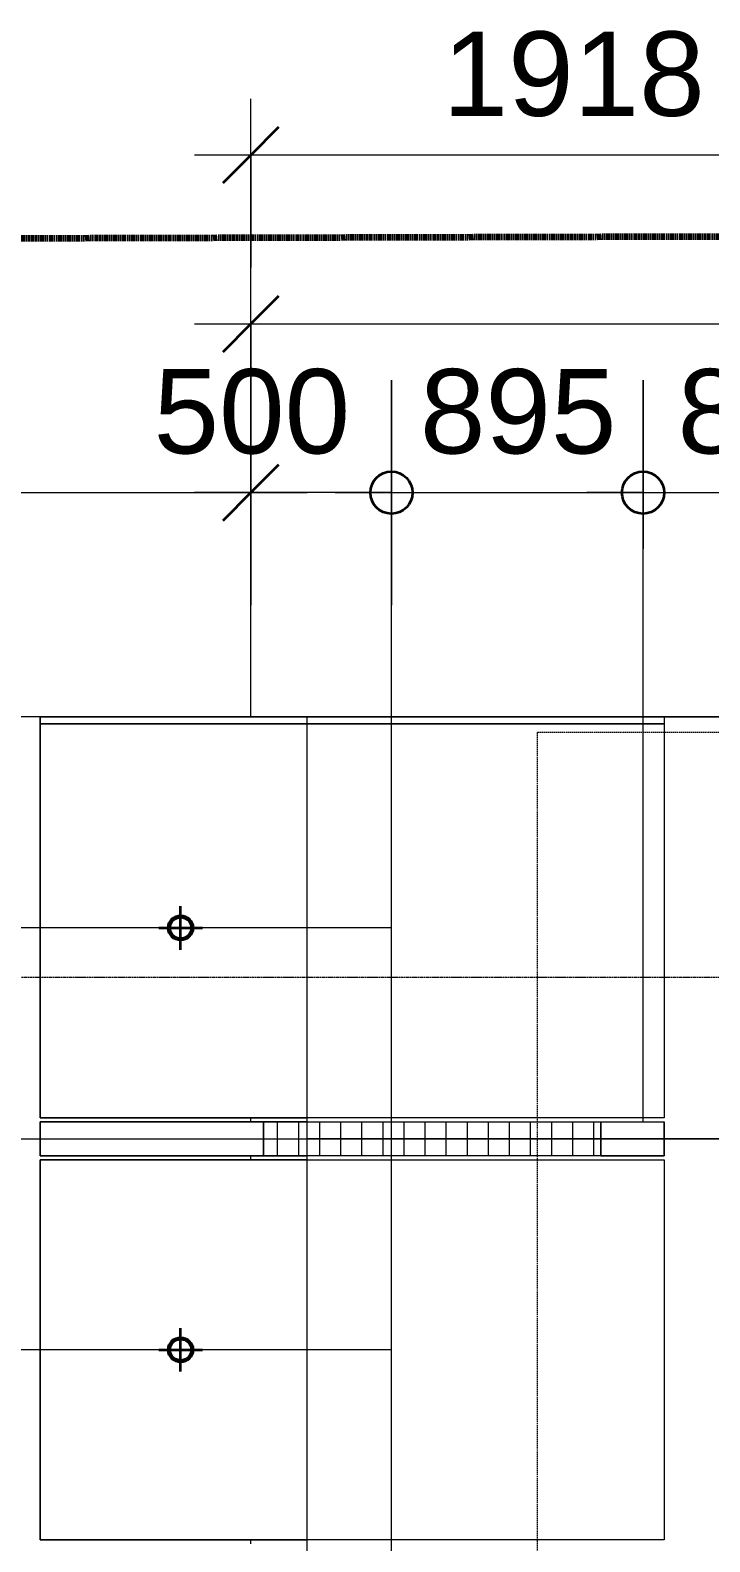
# Model space of a CAD drawing. Header units: millimetres. Extents: x -672391 to -598136, y -134 to 46410.
# Drawn here: x -635621 to -633203, y 34382 to 39755 of the extents above; entities that cross this region are included whole.
import ezdxf

# ---------------------------------------------------------------- set-up
doc = ezdxf.new("R2010")
doc.units = ezdxf.units.MM
for name, pattern in [('DPA_Grid _ Level 100', [10, 5.5, -1.6, 1.3, -1.6]), ('DPA_Hidden 100', [7.2, 4.7, -2.5]), ('DPA_Hidden 50', [3, 2, -1]), ('DPA_ROW', [32.5, 15, -2.5, 5, -2.5, 5, -2.5])]:
    doc.linetypes.add(name, pattern=pattern)
for name, color, linetype, lineweight in [('A-ANNO-DIMS', 1, 'Continuous', 9), ('A-ANNO-DIMS-100', 1, 'Continuous', 9), ('A-DETL', 1, 'Continuous', 70), ('A-DETL-GENF', 2, 'Continuous', 25), ('A-GLAZ-CURT', 2, 'Continuous', 9), ('C-PROP-LINE', 10, 'DPA_ROW', 100), ('E-LITE-EQPM', 2, 'Continuous', 35), ('S-GRID', 251, 'Continuous', 9)]:
    doc.layers.add(name, color=color, linetype=linetype, lineweight=lineweight)
doc.styles.add('Arial_3', font='arial.ttf', dxfattribs={"height": 300})
doc.dimstyles.new('DPA-DIM-3_0_C-C', dxfattribs={"dimscale": 304.8, "dimtxt": 306.07782, "dimasz": 0.492126, "dimexe": 0.656168, "dimexo": 0.0625, "dimgap": 0.164042, "dimtad": 1, "dimdec": 0, "dimzin": 0, "dimdsep": 46, "dimtxsty": 'Arial_3', "dimblk1": 'DOTBLANK', "dimblk2": 'DOTBLANK', "dimsah": 1, "dimcen": 0.09, "dimdle": 0.656168, "dimadec": 8, "dimazin": 0, "dimtfac": 1, "dimtdec": 4, "dimtix": 1, "dimtmove": 0, "dimatfit": 3, "dimfxl": 1.312336, "dimfxlon": 1, "dimtvp": 1, "dimtolj": 1, "dimtzin": 0, "dimarcsym": 2})
doc.dimstyles.new('DPA-DIM-3_0_C-T', dxfattribs={"dimscale": 304.8, "dimtxt": 306.07782, "dimasz": 0.492126, "dimexe": 0.656168, "dimexo": 0.0625, "dimgap": 0.164042, "dimtad": 0, "dimjust": 2, "dimdec": 0, "dimzin": 0, "dimdsep": 46, "dimtxsty": 'Arial_3', "dimblk1": 'DOTBLANK', "dimblk2": 'OBLIQUE', "dimsah": 1, "dimcen": 0.09, "dimdle": 0.656168, "dimadec": 8, "dimazin": 0, "dimtfac": 1, "dimtdec": 4, "dimtix": 1, "dimtmove": 2, "dimatfit": 3, "dimfxl": 1.312336, "dimfxlon": 1, "dimtvp": 1, "dimtolj": 1, "dimtzin": 0, "dimarcsym": 2})
doc.dimstyles.new('DPA-DIM-3_0_T-T', dxfattribs={"dimscale": 304.8, "dimtxt": 306.07782, "dimasz": 0.656168, "dimexe": 0.656168, "dimexo": 0.0625, "dimgap": 0.164042, "dimtad": 1, "dimdec": 0, "dimzin": 0, "dimdsep": 46, "dimtxsty": 'Arial_3', "dimblk1": 'OBLIQUE', "dimblk2": 'OBLIQUE', "dimsah": 1, "dimcen": 0.09, "dimdle": 0.656168, "dimadec": 8, "dimazin": 0, "dimtfac": 1, "dimtdec": 4, "dimtix": 1, "dimtmove": 0, "dimatfit": 3, "dimfxl": 1.312336, "dimfxlon": 1, "dimtvp": 1, "dimtolj": 1, "dimtzin": 0, "dimarcsym": 2})

# ---------------------------------------------------------------- blocks, each defined once
blk = doc.blocks.new('DPA_CP_Entrance Canopy Lower - Depth 4200-17959564-4212-01 ENLARGED ENTRANCE 2 GROUND LEVEL - REFLECTED CEILING PLAN')
at = {"layer": 'A-GLAZ-CURT'}
for p, q in [((-634585.6, 37314), (-634835.6, 37314)), ((-634835.6, 37314), (-634555.6, 37314)), ((-632615.5, 37314), (-634635.6, 37314)), ((-634635.6, 37314), (-634585.6, 37314)), ((-634635.6, 35814), (-634635.6, 37314)), ((-634555.6, 37314), (-634585.6, 37314)), ((-634585.6, 37314), (-634495.6, 37314)), ((-634500.6, 37314), (-634580.6, 37314)), ((-634580.6, 37314), (-634550.6, 37314)), ((-634550.6, 37314), (-634580.6, 37314)), ((-634580.6, 37314), (-632615.5, 37314)), ((-634255.6, 37314), (-634500.6, 37314)), ((-634495.6, 37314), (-634260.6, 37314)), ((-634285.7, 37314), (-632615.5, 37314)), ((-634284.4, 37314), (-634285.7, 37314)), ((-632615.5, 37314), (-634284.4, 37314)), ((-634260.6, 37314), (-634235.6, 37314)), ((-634235.6, 37314), (-634255.6, 37314)), ((-632615.5, 37314), (-634235.6, 37314)), ((-634235.6, 37314), (-632615.5, 37314)), ((-632615.5, 37264), (-632615.5, 37314)), ((-632615.5, 37039), (-632615.5, 37314)), ((-632615.5, 37039), (-632615.5, 37314)), ((-634835.6, 35874.2), (-634835.6, 35889)), ((-634835.6, 35874.2), (-634835.6, 35889)), ((-634635.6, 35874), (-634635.6, 35889)), ((-632615.5, 35874.1), (-632615.5, 35889.1)), ((-632615.5, 35874.1), (-632615.5, 35889.1)), ((-634635.6, 35814), (-633165.5, 35814)), ((-633365.5, 35814), (-633165.5, 35814)), ((-633165.5, 35814), (-633365.5, 35814)), ((-633165.5, 35814), (-633365.5, 35814)), ((-633365.5, 35814), (-633165.5, 35814)), ((-633165.5, 35814), (-633365.5, 35814))]:
    blk.add_line(p, q, dxfattribs=at)
blk = doc.blocks.new('DPA_CP_Entrance Canopy Lower - Depth 4200-V34-4212-01 ENLARGED ENTRANCE 2 GROUND LEVEL - REFLECTED CEILING PLAN')
at = {"layer": 'A-GLAZ-CURT'}
for p, q in [((-633165.5, 35814), (-634635.6, 35814)), ((-634635.6, 34314), (-634635.6, 35814)), ((-633365.5, 35814), (-633165.5, 35814)), ((-633165.5, 35814), (-633365.5, 35814)), ((-633165.5, 35814), (-633365.5, 35814)), ((-633365.5, 35814), (-633165.5, 35814)), ((-633365.5, 35814), (-633165.5, 35814)), ((-634835.6, 35739), (-634835.6, 35754.2)), ((-634835.6, 35739), (-634835.6, 35754.2)), ((-634635.6, 35739), (-634635.6, 35754)), ((-632615.5, 35739.1), (-632615.5, 35754.1)), ((-632615.5, 35739.1), (-632615.5, 35754.1)), ((-634835.6, 34374.2), (-634835.6, 34389)), ((-634835.6, 34374.2), (-634835.6, 34389)), ((-634635.6, 34374), (-634635.6, 34389)), ((-632615.5, 34374.1), (-632615.5, 34389.1)), ((-632615.5, 34374.1), (-632615.5, 34389.1)), ((-634635.6, 34314), (-633165.5, 34314)), ((-633365.5, 34314), (-633165.5, 34314)), ((-633165.5, 34314), (-633365.5, 34314)), ((-633165.5, 34314), (-633365.5, 34314)), ((-633365.5, 34314), (-633165.5, 34314)), ((-633165.5, 34314), (-633365.5, 34314))]:
    blk.add_line(p, q, dxfattribs=at)
blk = doc.blocks.new('System Panel - DPA-AR_Metal Ceiling Rectangular Panel-17959681-4212-01 ENLARGED ENTRANCE 2 GROUND LEVEL - REFLECTED CEILING PLAN')
at = {"layer": 'A-GLAZ-CURT'}
for p, q in [((-634635.6, 29739.2), (-635585.6, 29739.2)), ((-635585.6, 29739.2), (-635585.6, 28389.2)), ((-635585.6, 28389.2), (-635585.6, 29739.2)), ((-635585.6, 29739.2), (-633365.5, 29739.2)), ((-633365.5, 29739.2), (-633365.5, 28389.2)), ((-635585.6, 28389.2), (-634635.6, 28389.2)), ((-633365.5, 28389.2), (-635585.6, 28389.2))]:
    blk.add_line(p, q, dxfattribs=at)
blk = doc.blocks.new('System Panel - DPA-AR_Metal Ceiling Rectangular Panel-17959665-4212-01 ENLARGED ENTRANCE 2 GROUND LEVEL - REFLECTED CEILING PLAN')
at = {"layer": 'A-GLAZ-CURT'}
for p, q in [((-633365.5, 37314), (-635585.6, 37314)), ((-635585.6, 37314), (-635585.6, 37289)), ((-635585.6, 37289), (-635585.6, 37314)), ((-635585.6, 37314), (-633365.5, 37314)), ((-633365.5, 37314), (-633365.5, 37289)), ((-635585.6, 37289), (-634635.6, 37289)), ((-633365.5, 37289), (-635585.6, 37289))]:
    blk.add_line(p, q, dxfattribs=at)
blk = doc.blocks.new('DPA_CP_Metal Ceiling Luminaire - Linear Luminaire Entrance-12679429-4212-01 ENLARGED ENTRANCE 2 GROUND LEVEL - REFLECTED CEILING PLAN')
at = {"layer": 'A-GLAZ-CURT'}
h = blk.add_hatch(dxfattribs=at)
h.set_pattern_fill('FP_4', color=256, style=0, pattern_type=2)
h.set_pattern_definition([(90, (-633990.526, 37280.304), (75, -5e-15), [])])
h.paths.add_polyline_path([(-634100.6, 35754), (-633590.5, 35754), (-633590.5, 35874), (-634790.5, 35874), (-634790.5, 35754)])
for p, q in [((-634635.6, 35874), (-634790.5, 35874)), ((-634790.5, 35874), (-634790.5, 35754)), ((-634790.5, 35754), (-634790.5, 35874)), ((-634790.5, 35874), (-633590.5, 35874)), ((-633590.5, 35874), (-633590.5, 35754)), ((-634790.5, 35754), (-634635.6, 35754)), ((-633590.5, 35754), (-634790.5, 35754))]:
    blk.add_line(p, q, dxfattribs=at)
blk = doc.blocks.new('DPA_CP_Metal Ceiling Panel - Vertical Panel Entrance-17959721-4212-01 ENLARGED ENTRANCE 2 GROUND LEVEL - REFLECTED CEILING PLAN')
at = {"layer": 'A-GLAZ-CURT'}
for p, q in [((-635585.6, 28254.2), (-635585.6, 28374.2)), ((-635585.6, 28374.2), (-634790.5, 28374.2)), ((-634790.5, 28374.2), (-635585.6, 28374.2)), ((-635585.6, 28374.2), (-635585.6, 28254.2)), ((-635585.6, 28254.2), (-635585.6, 28374.2)), ((-635585.6, 28374.2), (-634790.5, 28374.2)), ((-634790.5, 28254.2), (-634790.5, 28374.2)), ((-634790.5, 28254.2), (-634790.5, 28374.2)), ((-634790.5, 28374.2), (-634790.5, 28254.2)), ((-635585.6, 28254.2), (-634790.5, 28254.2)), ((-635585.6, 28254.2), (-634790.5, 28254.2)), ((-634790.5, 28254.2), (-635585.6, 28254.2))]:
    blk.add_line(p, q, dxfattribs=at)
blk = doc.blocks.new('DPA_CP_Metal Ceiling Panel - Vertical Panel Entrance-12681732-4212-01 ENLARGED ENTRANCE 2 GROUND LEVEL - REFLECTED CEILING PLAN')
at = {"layer": 'A-GLAZ-CURT'}
for p, q in [((-633590.5, 28254.2), (-633590.5, 28374.2)), ((-633590.5, 28374.2), (-633365.5, 28374.2)), ((-633590.5, 28254.2), (-633590.5, 28374.2)), ((-633590.5, 28374.2), (-633365.5, 28374.2)), ((-633365.5, 28254.2), (-633365.5, 28374.2)), ((-633365.5, 28374.2), (-633365.5, 28254.2)), ((-633590.5, 28254.2), (-633365.5, 28254.2)), ((-633365.5, 28254.2), (-633590.5, 28254.2))]:
    blk.add_line(p, q, dxfattribs=at)
blk = doc.blocks.new('System Panel - DPA-AR_Metal Ceiling Rectangular Panel-17959666-4212-01 ENLARGED ENTRANCE 2 GROUND LEVEL - REFLECTED CEILING PLAN')
at = {"layer": 'A-GLAZ-CURT'}
for p, q in [((-634635.6, 37289), (-635585.6, 37289)), ((-635585.6, 37289), (-635585.6, 35889)), ((-635585.6, 35889), (-635585.6, 37289)), ((-635585.6, 37289), (-633365.5, 37289)), ((-633365.5, 37289), (-633365.5, 35889)), ((-635585.6, 35889), (-634635.6, 35889)), ((-633365.5, 35889), (-635585.6, 35889))]:
    blk.add_line(p, q, dxfattribs=at)
blk = doc.blocks.new('D1 - D1-V63-4212-01 ENLARGED ENTRANCE 2 GROUND LEVEL - REFLECTED CEILING PLAN')
at = {"layer": 'A-DETL-GENF'}
for radius in [45, 40]:
    blk.add_circle((0, 0), radius, dxfattribs=at)
at = {"layer": 'E-LITE-EQPM'}
for p, q in [((0, 77.5), (0, -77.5)), ((-77.5, 0), (77.5, 0))]:
    blk.add_line(p, q, dxfattribs=at)
blk.add_circle((0, 0), 38, dxfattribs=at)
blk = doc.blocks.new('Family - ___-5116072-4212-01 ENLARGED ENTRANCE 2 GROUND LEVEL - REFLECTED CEILING PLAN')
at = {"layer": 'C-PROP-LINE'}
blk.add_line((-622767.5, 39048.2), (-637505.9, 39009.9), dxfattribs=at)
blk = doc.blocks.new('DIMBLOCK7-4212-01 ENLARGED ENTRANCE 2 GROUND LEVEL - REFLECTED CEILING PLAN')
at = {"layer": 'A-ANNO-DIMS-100'}
for p, q in [((-634335.6, 38511.2), (-634335.6, 37911.2)), ((-634335.6, 38111.2), (-634335.6, 38511.2)), ((-633440.5, 38511.2), (-633440.5, 37911.2)), ((-633440.5, 38111.2), (-633440.5, 38511.2)), ((-634535.6, 38111.2), (-633240.5, 38111.2))]:
    blk.add_line(p, q, dxfattribs=at)
at = {"layer": 'A-ANNO-DIMS-100', "lineweight": 35}
for centre in [(-634335.6, 38111.2), (-633440.5, 38111.2)]:
    blk.add_circle(centre, 75, dxfattribs=at)
at = {"layer": 'A-ANNO-DIMS-100', "color": 0, "insert": (-634234.2, 38550.6), "char_height": 300, "width": 830.648, "attachment_point": 1, "line_spacing_factor": 0.941778, "style": 'Arial_3'}
blk.add_mtext('895', dxfattribs=at)
blk = doc.blocks.new('_DotBlank')
at = {"color": 0, "linetype": 'ByBlock', "lineweight": -2}
blk.add_line((-0.5, 0), (-1, 0), dxfattribs=at)
blk.add_circle((0, 0), 0.5, dxfattribs=at)
blk = doc.blocks.new('DIMBLOCK8-4212-01 ENLARGED ENTRANCE 2 GROUND LEVEL - REFLECTED CEILING PLAN')
at = {"layer": 'A-ANNO-DIMS-100'}
for p, q in [((-634335.6, 37711.2), (-634335.6, 38311.2)), ((-634335.6, 38111.2), (-634335.6, 38311.2)), ((-634335.6, 38111.2), (-634135.6, 38111.2)), ((-634335.6, 38111.2), (-634335.6, 37711.2)), ((-634335.6, 38111.2), (-634335.6, 37711.2))]:
    blk.add_line(p, q, dxfattribs=at)
at = {"layer": 'A-ANNO-DIMS-100', "lineweight": 35}
blk.add_circle((-634335.6, 38111.2), 75, dxfattribs=at)
blk = doc.blocks.new('_None')
blk = doc.blocks.new('_Oblique')
at = {"color": 0, "linetype": 'ByBlock', "lineweight": -2}
blk.add_line((-0.5, -0.5), (0.5, 0.5), dxfattribs=at)
blk = doc.blocks.new('DIMBLOCK9-4212-01 ENLARGED ENTRANCE 2 GROUND LEVEL - REFLECTED CEILING PLAN')
at = {"layer": 'A-ANNO-DIMS-100'}
for p, q in [((-634835.6, 37711.2), (-634835.6, 38311.2)), ((-634335.6, 37711.2), (-634335.6, 38311.2)), ((-634335.6, 38111.2), (-635035.6, 38111.2)), ((-634835.6, 38111.2), (-634835.6, 37711.2)), ((-634335.6, 38111.2), (-634335.6, 37711.2))]:
    blk.add_line(p, q, dxfattribs=at)
at = {"layer": 'A-ANNO-DIMS-100', "lineweight": 35}
for q in [(-634735.6, 38211.2), (-634935.6, 38011.2)]:
    blk.add_line((-634835.6, 38111.2), q, dxfattribs=at)
at = {"layer": 'A-ANNO-DIMS-100', "color": 0, "insert": (-635181.7, 38550.6), "char_height": 300, "width": 830.648, "attachment_point": 1, "line_spacing_factor": 0.941778, "style": 'Arial_3'}
blk.add_mtext('500', dxfattribs=at)
blk = doc.blocks.new('DIMBLOCK10-4212-01 ENLARGED ENTRANCE 2 GROUND LEVEL - REFLECTED CEILING PLAN')
at = {"layer": 'A-ANNO-DIMS-100'}
for p, q in [((-633440.5, 38511.2), (-633440.5, 37911.2)), ((-633440.5, 38111.2), (-633440.5, 38511.2)), ((-633440.5, 38111.2), (-633440.5, 38511.2)), ((-633440.5, 38111.2), (-633640.5, 38111.2)), ((-633440.5, 38111.2), (-633440.5, 37911.2))]:
    blk.add_line(p, q, dxfattribs=at)
at = {"layer": 'A-ANNO-DIMS-100', "lineweight": 35}
blk.add_circle((-633440.5, 38111.2), 75, dxfattribs=at)
blk = doc.blocks.new('DIMBLOCK11-4212-01 ENLARGED ENTRANCE 2 GROUND LEVEL - REFLECTED CEILING PLAN')
at = {"layer": 'A-ANNO-DIMS-100'}
for p, q in [((-633440.5, 38511.2), (-633440.5, 37911.2)), ((-633440.5, 38111.2), (-633440.5, 38511.2)), ((-632615.5, 38511.2), (-632615.5, 37911.2)), ((-632615.5, 38111.2), (-632615.5, 38511.2)), ((-633440.5, 38111.2), (-632415.5, 38111.2))]:
    blk.add_line(p, q, dxfattribs=at)
at = {"layer": 'A-ANNO-DIMS-100', "lineweight": 35}
for q in [(-632515.5, 38211.2), (-632715.5, 38011.2)]:
    blk.add_line((-632615.5, 38111.2), q, dxfattribs=at)
at = {"layer": 'A-ANNO-DIMS-100', "color": 0, "insert": (-633317.7, 38550.6), "char_height": 300, "width": 830.648, "attachment_point": 1, "line_spacing_factor": 0.941778, "style": 'Arial_3'}
blk.add_mtext('825', dxfattribs=at)
blk = doc.blocks.new('DIMBLOCK64-4212-01 ENLARGED ENTRANCE 2 GROUND LEVEL - REFLECTED CEILING PLAN')
at = {"layer": 'A-ANNO-DIMS-100'}
for p, q in [((-634835.6, 38311.2), (-634835.6, 38911.2)), ((-623897.4, 38311.2), (-623897.4, 38911.2)), ((-635035.6, 38711.2), (-623697.4, 38711.2)), ((-634835.6, 38711.2), (-634835.6, 38311.2)), ((-623897.4, 38711.2), (-623897.4, 38311.2))]:
    blk.add_line(p, q, dxfattribs=at)
at = {"layer": 'A-ANNO-DIMS-100', "lineweight": 35}
for p, q in [((-634835.6, 38711.2), (-634735.6, 38811.2)), ((-623897.4, 38711.2), (-623797.4, 38811.2)), ((-634835.6, 38711.2), (-634935.6, 38611.2)), ((-623897.4, 38711.2), (-623997.4, 38611.2))]:
    blk.add_line(p, q, dxfattribs=at)
at = {"layer": 'A-ANNO-DIMS-100', "color": 0, "insert": (-629943.3, 39150.6), "char_height": 300, "width": 1384.414, "attachment_point": 1, "line_spacing_factor": 0.941778, "style": 'Arial_3'}
blk.add_mtext('10938', dxfattribs=at)
blk = doc.blocks.new('DIMBLOCK87-4212-01 ENLARGED ENTRANCE 2 GROUND LEVEL - REFLECTED CEILING PLAN')
at = {"layer": 'A-ANNO-DIMS-100'}
for p, q in [((-634835.6, 38911.2), (-634835.6, 39511.2)), ((-632917.4, 38911.2), (-632917.4, 39511.2)), ((-632917.4, 39311.2), (-635035.6, 39311.2)), ((-634835.6, 39311.2), (-634835.6, 38911.2)), ((-632917.4, 39311.2), (-632917.4, 38911.2))]:
    blk.add_line(p, q, dxfattribs=at)
at = {"layer": 'A-ANNO-DIMS-100', "lineweight": 35}
for q in [(-634735.6, 39411.2), (-634935.6, 39211.2)]:
    blk.add_line((-634835.6, 39311.2), q, dxfattribs=at)
at = {"layer": 'A-ANNO-DIMS-100', "color": 0, "insert": (-634153.3, 39750.6), "char_height": 300, "width": 1107.531, "attachment_point": 1, "line_spacing_factor": 0.941778, "style": 'Arial_3'}
blk.add_mtext('1918', dxfattribs=at)
blk = doc.blocks.new('DIMBLOCK91-4212-01 ENLARGED ENTRANCE 2 GROUND LEVEL - REFLECTED CEILING PLAN')
at = {"layer": 'A-ANNO-DIMS-100'}
for p, q in [((-634835.6, 38511.2), (-634835.6, 37911.2)), ((-634835.6, 38111.2), (-634835.6, 38511.2)), ((-637498, 37711.2), (-637498, 38311.2)), ((-637698, 38111.2), (-634635.6, 38111.2)), ((-637498, 38111.2), (-637498, 37711.2))]:
    blk.add_line(p, q, dxfattribs=at)
at = {"layer": 'A-ANNO-DIMS-100', "lineweight": 35}
for p, q in [((-637498, 38111.2), (-637398, 38211.2)), ((-634835.6, 38111.2), (-634735.6, 38211.2)), ((-637498, 38111.2), (-637598, 38011.2)), ((-634835.6, 38111.2), (-634935.6, 38011.2))]:
    blk.add_line(p, q, dxfattribs=at)
at = {"layer": 'A-ANNO-DIMS-100', "color": 0, "insert": (-636628.3, 38550.6), "char_height": 300, "width": 1107.531, "attachment_point": 1, "line_spacing_factor": 0.941778, "style": 'Arial_3'}
blk.add_mtext('2662', dxfattribs=at)

msp = doc.modelspace()

# ---------------------------------------------------------------- linework, layer by layer
at = {"layer": 'A-DETL', "color": 8, "linetype": 'DPA_Hidden 50', "lineweight": 9}
for p, q in [((-634835.6, 37314), (-634835.6, 38374)), ((-634335.6, 24554.2), (-634335.6, 38374)), ((-633440.5, 35874), (-633440.5, 38374)), ((-634835.6, 37314), (-637265.5, 37314)), ((-634335.6, 36564.2), (-637265.5, 36564.2)), ((-636011.5, 35814.1), (-621611.5, 35814.1)), ((-634335.6, 35064.2), (-637265.5, 35064.2))]:
    msp.add_line(p, q, dxfattribs=at)
at = {"layer": 'A-DETL', "linetype": 'DPA_Hidden 100', "lineweight": 9}
for p, q in [((-633817.4, 37259), (-633817.4, 10079)), ((-623717.4, 37259), (-633817.4, 37259))]:
    msp.add_line(p, q, dxfattribs=at)
at = {"layer": 'S-GRID', "linetype": 'DPA_Grid _ Level 100'}
msp.add_line((-672390.7, 36389), (-599857.6, 36389), dxfattribs=at)

# ---------------------------------------------------------------- block references
at = {"layer": 'A-GLAZ-CURT'}
for name, p in [('System Panel - DPA-AR_Metal Ceiling Rectangular Panel-17959665-4212-01 ENLARGED ENTRANCE 2 GROUND LEVEL - REFLECTED CEILING PLAN', (0, 0)), ('DPA_CP_Entrance Canopy Lower - Depth 4200-17959564-4212-01 ENLARGED ENTRANCE 2 GROUND LEVEL - REFLECTED CEILING PLAN', (0, 0)), ('System Panel - DPA-AR_Metal Ceiling Rectangular Panel-17959666-4212-01 ENLARGED ENTRANCE 2 GROUND LEVEL - REFLECTED CEILING PLAN', (0, 0)), ('DPA_CP_Metal Ceiling Panel - Vertical Panel Entrance-17959721-4212-01 ENLARGED ENTRANCE 2 GROUND LEVEL - REFLECTED CEILING PLAN', (0, 7500)), ('DPA_CP_Metal Ceiling Luminaire - Linear Luminaire Entrance-12679429-4212-01 ENLARGED ENTRANCE 2 GROUND LEVEL - REFLECTED CEILING PLAN', (0, 0)), ('DPA_CP_Metal Ceiling Panel - Vertical Panel Entrance-12681732-4212-01 ENLARGED ENTRANCE 2 GROUND LEVEL - REFLECTED CEILING PLAN', (0, 7500)), ('DPA_CP_Entrance Canopy Lower - Depth 4200-V34-4212-01 ENLARGED ENTRANCE 2 GROUND LEVEL - REFLECTED CEILING PLAN', (0, 0)), ('System Panel - DPA-AR_Metal Ceiling Rectangular Panel-17959681-4212-01 ENLARGED ENTRANCE 2 GROUND LEVEL - REFLECTED CEILING PLAN', (0, 5999.7))]:
    msp.add_blockref(name, p, dxfattribs=at)
at = {"layer": 'C-PROP-LINE'}
msp.add_blockref('Family - ___-5116072-4212-01 ENLARGED ENTRANCE 2 GROUND LEVEL - REFLECTED CEILING PLAN', (0, 0), dxfattribs=at)
at = {"layer": 'E-LITE-EQPM', "rotation": 89.99999999999987}
for p in [(-635085.6, 36564), (-635085.6, 35064)]:
    msp.add_blockref('D1 - D1-V63-4212-01 ENLARGED ENTRANCE 2 GROUND LEVEL - REFLECTED CEILING PLAN', p, dxfattribs=at)

# ---------------------------------------------------------------- dimensions: what is measured, and where the dimension line sits
at = {"layer": 'A-ANNO-DIMS'}
for base, p1, p2, override, picture, middle in [((-634835.6, 39311.2), (-632917.4, 38911.2), (-634835.6, 38911.2), {"dimpost": '<>', "dimfxl": 1918.236787}, 'DIMBLOCK87-4212-01 ENLARGED ENTRANCE 2 GROUND LEVEL - REFLECTED CEILING PLAN', (-633599.5, 39550.6)), ((-634835.6, 38111.2), (-634335.6, 37711.2), (-634835.6, 37711.2), {"dimpost": '<>', "dimfxl": 500}, 'DIMBLOCK9-4212-01 ENLARGED ENTRANCE 2 GROUND LEVEL - REFLECTED CEILING PLAN', (-634766.4, 38350.6)), ((-632615.5, 38111.2), (-633440.5, 38511.2), (-632615.5, 38511.2), {"dimpost": '<>', "dimfxl": 825}, 'DIMBLOCK11-4212-01 ENLARGED ENTRANCE 2 GROUND LEVEL - REFLECTED CEILING PLAN', (-632902.4, 38350.6))]:
    dim = msp.add_linear_dim(base=base, p1=p1, p2=p2, dimstyle='DPA-DIM-3_0_C-T', override=override, dxfattribs=at)
    dim.commit()
    dim.dimension.update_dxf_attribs({"geometry": picture, "text_midpoint": middle, "dimtype": 160})
for base, p1, p2, dimstyle, override, picture, middle in [((-623897.4, 38711.2), (-634835.6, 38311.2), (-623897.4, 38311.2), 'DPA-DIM-3_0_T-T', {"dimpost": '<>', "dimfxl": 10938.239181}, 'DIMBLOCK64-4212-01 ENLARGED ENTRANCE 2 GROUND LEVEL - REFLECTED CEILING PLAN', (-629366.5, 38914.4)), ((-634835.6, 38111.2), (-637498, 37711.2), (-634835.6, 38511.2), 'DPA-DIM-3_0_T-T', {"dimpost": '<>', "dimfxl": 2779.975626}, 'DIMBLOCK91-4212-01 ENLARGED ENTRANCE 2 GROUND LEVEL - REFLECTED CEILING PLAN', (-636166.8, 38314.3)), ((-633440.5, 38111.2), (-634335.6, 38511.2), (-633440.5, 38511.2), 'DPA-DIM-3_0_C-C', {"dimpost": '<>', "dimfxl": 895.084405}, 'DIMBLOCK7-4212-01 ENLARGED ENTRANCE 2 GROUND LEVEL - REFLECTED CEILING PLAN', (-633888.1, 38314.3))]:
    dim = msp.add_linear_dim(base=base, p1=p1, p2=p2, dimstyle=dimstyle, override=override, dxfattribs=at)
    dim.commit()
    dim.dimension.update_dxf_attribs({"geometry": picture, "text_midpoint": middle})
for base, p1, p2, picture, middle in [((-633440.5, 38111.2), (-633440.5, 38252.6), (-633440.5, 38252.6), 'DIMBLOCK10-4212-01 ENLARGED ENTRANCE 2 GROUND LEVEL - REFLECTED CEILING PLAN', (-633440.5, 38111.2)), ((-634335.6, 38111.2), (-634335.6, 37969.8), (-634335.6, 37969.8), 'DIMBLOCK8-4212-01 ENLARGED ENTRANCE 2 GROUND LEVEL - REFLECTED CEILING PLAN', (-634335.6, 38111.2))]:
    dim = msp.add_linear_dim(base=base, p1=p1, p2=p2, text=' ', dimstyle='DPA-DIM-3_0_C-T', override={"dimpost": '<>', "dimblk": 'None', "dimse1": 1, "dimse2": 1, "dimsd1": 1, "dimsd2": 1, "dimfxl": 0}, dxfattribs=at)
    dim.commit()
    dim.dimension.update_dxf_attribs({"geometry": picture, "text_midpoint": middle})

doc.saveas('drawing.dxf')
